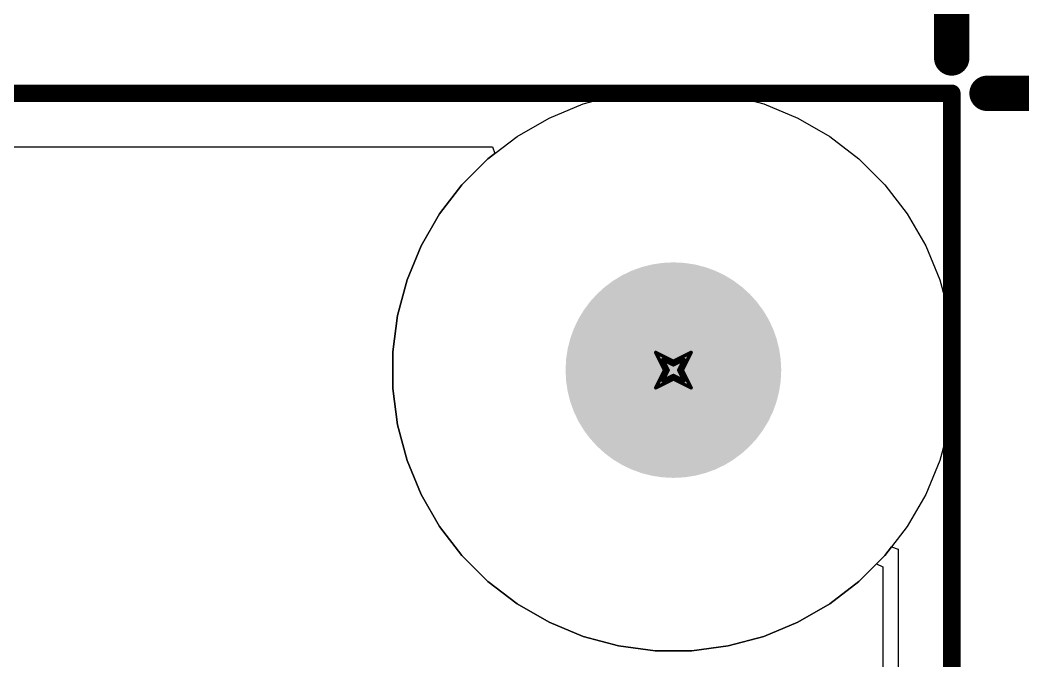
# Model space of a CAD drawing. Header units: inches. Extents: x -5 to 5328, y -4 to 5281.
# Drawn here: x 132.59 to 147, y 97.84 to 107.05 of the extents above; entities that cross this region are included whole.
import ezdxf

# ---------------------------------------------------------------- set-up
doc = ezdxf.new("R2010")
doc.units = ezdxf.units.IN
for name, color, linetype in [('Board Outline', 216, 'Continuous'), ('Bottom Layer', 5, 'Continuous'), ('Bottom Solder', 6, 'Continuous'), ('Dimensions', 6, 'Continuous'), ('Drill Drawing', 1, 'Continuous'), ('Layer 1', 16, 'Continuous'), ('Layer 2', 76, 'Continuous'), ('Multi-Layer', 9, 'Continuous'), ('Pad Holes', 156, 'Continuous'), ('Top Layer', 1, 'Continuous'), ('Top Solder', 216, 'Continuous')]:
    doc.layers.add(name, color=color, linetype=linetype)

msp = doc.modelspace()

# ---------------------------------------------------------------- hatches: boundary and pattern name
at = {"layer": 'Bottom Solder'}
h = msp.add_hatch(color=6, dxfattribs=at)
edge = h.paths.add_edge_path()
edge.add_arc((141.981, 102.019), 0.102, 0, 360)
at = {"layer": 'Pad Holes'}
h = msp.add_hatch(color=7, dxfattribs=at)
edge = h.paths.add_edge_path()
edge.add_arc((141.981, 102.019), 1.55, 0, 360)
at = {"layer": 'Top Solder'}
h = msp.add_hatch(color=216, dxfattribs=at)
edge = h.paths.add_edge_path()
edge.add_arc((141.981, 102.019), 0.102, 0, 360)

# ---------------------------------------------------------------- linework, layer by layer
at = {"layer": 'Board Outline'}
for points in [[(-4.019, 106, 0.254, 0.254, 0), (145.981, 106, 0.254, 0.254, 0)], [(145.981, -4, 0.254, 0.254, 0), (145.981, 106, 0.254, 0.254, 0)]]:
    msp.add_lwpolyline(points, format="xyseb", dxfattribs=at)
msp.add_lwpolyline([(145.918, 106, 0.127, 0.127, 1), (146.045, 106, 0.127, 0.127, 1)], format="xyseb", close=True, dxfattribs=at)
msp.add_lwpolyline([(145.918, 106, 0.127, 0.127, 1), (146.045, 106, 0.127, 0.127, 1)], format="xyseb", close=True, dxfattribs=at)
at = {"layer": 'Bottom Layer'}
for p, q in [((80.193, 105.231), (139.383, 105.231)), ((139.383, 105.231), (139.416, 105.135)), ((139.416, 105.135), (139.316, 105.058)), ((139.316, 105.058), (138.942, 104.684)), ((138.942, 104.684), (138.62, 104.265)), ((138.62, 104.265), (138.355, 103.807)), ((138.355, 103.807), (138.153, 103.318)), ((138.153, 103.318), (138.016, 102.807)), ((138.016, 102.807), (137.947, 102.283)), ((137.947, 102.283), (137.947, 101.754)), ((137.947, 101.754), (138.016, 101.23)), ((138.016, 101.23), (138.153, 100.719)), ((138.153, 100.719), (138.355, 100.23)), ((138.355, 100.23), (138.62, 99.772)), ((138.62, 99.772), (138.942, 99.353)), ((145.021, 99.353), (145.117, 99.477)), ((145.117, 99.477), (145.213, 99.445)), ((138.942, 99.353), (139.316, 98.979)), ((144.647, 98.979), (145.021, 99.353)), ((145.213, 99.445), (145.213, 67.59)), ((139.316, 98.979), (139.735, 98.657)), ((144.228, 98.657), (144.647, 98.979)), ((139.735, 98.657), (140.193, 98.393)), ((143.77, 98.393), (144.228, 98.657)), ((140.193, 98.393), (140.682, 98.19)), ((143.281, 98.19), (143.77, 98.393)), ((140.682, 98.19), (141.193, 98.053)), ((142.77, 98.053), (143.281, 98.19)), ((141.193, 98.053), (141.717, 97.984)), ((142.246, 97.984), (142.77, 98.053)), ((141.717, 97.984), (142.246, 97.984))]:
    msp.add_line(p, q, dxfattribs=at)
at = {"layer": 'Dimensions'}
for points in [[(145.981, 106.508, 0.508, 0.508, 0), (145.981, 118.609, 0.508, 0.508, 0)], [(146.489, 106, 0.508, 0.508, 0), (160.713, 106, 0.508, 0.508, 0)]]:
    msp.add_lwpolyline(points, format="xyseb", dxfattribs=at)
for points in [[(145.854, 106.508, 0.254, 0.254, 1), (146.108, 106.508, 0.254, 0.254, 1)], [(146.362, 106, 0.254, 0.254, 1), (146.616, 106, 0.254, 0.254, 1)]]:
    msp.add_lwpolyline(points, format="xyseb", close=True, dxfattribs=at)
at = {"layer": 'Drill Drawing'}
for points in [[(141.727, 102.273, 0.0508, 0.0508, 0), (141.981, 102.146, 0.0508, 0.0508, 0)], [(141.727, 102.273, 0.0508, 0.0508, 0), (141.854, 102.019, 0.0508, 0.0508, 0)], [(141.981, 102.146, 0.0508, 0.0508, 0), (142.235, 102.273, 0.0508, 0.0508, 0)], [(142.108, 102.019, 0.0508, 0.0508, 0), (142.235, 102.273, 0.0508, 0.0508, 0)], [(141.829, 102.171, 0.0508, 0.0508, 0), (141.981, 102.095, 0.0508, 0.0508, 0)], [(141.829, 102.171, 0.0508, 0.0508, 0), (141.905, 102.019, 0.0508, 0.0508, 0)], [(141.981, 102.095, 0.0508, 0.0508, 0), (142.134, 102.171, 0.0508, 0.0508, 0)], [(142.058, 102.019, 0.0508, 0.0508, 0), (142.134, 102.171, 0.0508, 0.0508, 0)], [(141.727, 101.765, 0.0508, 0.0508, 0), (141.854, 102.019, 0.0508, 0.0508, 0)], [(141.727, 101.765, 0.0508, 0.0508, 0), (141.981, 101.892, 0.0508, 0.0508, 0)], [(141.829, 101.866, 0.0508, 0.0508, 0), (141.905, 102.019, 0.0508, 0.0508, 0)], [(141.829, 101.866, 0.0508, 0.0508, 0), (141.981, 101.942, 0.0508, 0.0508, 0)], [(141.981, 101.942, 0.0508, 0.0508, 0), (142.134, 101.866, 0.0508, 0.0508, 0)], [(141.981, 101.892, 0.0508, 0.0508, 0), (142.235, 101.765, 0.0508, 0.0508, 0)], [(142.058, 102.019, 0.0508, 0.0508, 0), (142.134, 101.866, 0.0508, 0.0508, 0)], [(142.108, 102.019, 0.0508, 0.0508, 0), (142.235, 101.765, 0.0508, 0.0508, 0)]]:
    msp.add_lwpolyline(points, format="xyseb", dxfattribs=at)
for points in [[(141.715, 102.273, 0.0254, 0.0254, 1), (141.74, 102.273, 0.0254, 0.0254, 1)], [(141.715, 102.273, 0.0254, 0.0254, 1), (141.74, 102.273, 0.0254, 0.0254, 1)], [(142.223, 102.273, 0.0254, 0.0254, 1), (142.248, 102.273, 0.0254, 0.0254, 1)], [(142.223, 102.273, 0.0254, 0.0254, 1), (142.248, 102.273, 0.0254, 0.0254, 1)], [(141.816, 102.171, 0.0254, 0.0254, 1), (141.842, 102.171, 0.0254, 0.0254, 1)], [(141.816, 102.171, 0.0254, 0.0254, 1), (141.842, 102.171, 0.0254, 0.0254, 1)], [(141.969, 102.146, 0.0254, 0.0254, 1), (141.994, 102.146, 0.0254, 0.0254, 1)], [(141.969, 102.146, 0.0254, 0.0254, 1), (141.994, 102.146, 0.0254, 0.0254, 1)], [(141.969, 102.095, 0.0254, 0.0254, 1), (141.994, 102.095, 0.0254, 0.0254, 1)], [(141.969, 102.095, 0.0254, 0.0254, 1), (141.994, 102.095, 0.0254, 0.0254, 1)], [(142.121, 102.171, 0.0254, 0.0254, 1), (142.146, 102.171, 0.0254, 0.0254, 1)], [(142.121, 102.171, 0.0254, 0.0254, 1), (142.146, 102.171, 0.0254, 0.0254, 1)], [(141.842, 102.019, 0.0254, 0.0254, 1), (141.867, 102.019, 0.0254, 0.0254, 1)], [(141.842, 102.019, 0.0254, 0.0254, 1), (141.867, 102.019, 0.0254, 0.0254, 1)], [(141.892, 102.019, 0.0254, 0.0254, 1), (141.918, 102.019, 0.0254, 0.0254, 1)], [(141.892, 102.019, 0.0254, 0.0254, 1), (141.918, 102.019, 0.0254, 0.0254, 1)], [(141.969, 101.942, 0.0254, 0.0254, 1), (141.994, 101.942, 0.0254, 0.0254, 1)], [(141.969, 101.942, 0.0254, 0.0254, 1), (141.994, 101.942, 0.0254, 0.0254, 1)], [(141.969, 101.892, 0.0254, 0.0254, 1), (141.994, 101.892, 0.0254, 0.0254, 1)], [(141.969, 101.892, 0.0254, 0.0254, 1), (141.994, 101.892, 0.0254, 0.0254, 1)], [(142.045, 102.019, 0.0254, 0.0254, 1), (142.07, 102.019, 0.0254, 0.0254, 1)], [(142.045, 102.019, 0.0254, 0.0254, 1), (142.07, 102.019, 0.0254, 0.0254, 1)], [(142.096, 102.019, 0.0254, 0.0254, 1), (142.121, 102.019, 0.0254, 0.0254, 1)], [(142.096, 102.019, 0.0254, 0.0254, 1), (142.121, 102.019, 0.0254, 0.0254, 1)], [(141.715, 101.765, 0.0254, 0.0254, 1), (141.74, 101.765, 0.0254, 0.0254, 1)], [(141.715, 101.765, 0.0254, 0.0254, 1), (141.74, 101.765, 0.0254, 0.0254, 1)], [(141.816, 101.866, 0.0254, 0.0254, 1), (141.842, 101.866, 0.0254, 0.0254, 1)], [(141.816, 101.866, 0.0254, 0.0254, 1), (141.842, 101.866, 0.0254, 0.0254, 1)], [(142.121, 101.866, 0.0254, 0.0254, 1), (142.146, 101.866, 0.0254, 0.0254, 1)], [(142.121, 101.866, 0.0254, 0.0254, 1), (142.146, 101.866, 0.0254, 0.0254, 1)], [(142.223, 101.765, 0.0254, 0.0254, 1), (142.248, 101.765, 0.0254, 0.0254, 1)], [(142.223, 101.765, 0.0254, 0.0254, 1), (142.248, 101.765, 0.0254, 0.0254, 1)]]:
    msp.add_lwpolyline(points, format="xyseb", close=True, dxfattribs=at)
at = {"layer": 'Layer 1'}
for p, q in [((80.193, 105.231), (139.383, 105.231)), ((139.383, 105.231), (139.416, 105.135)), ((139.416, 105.135), (139.316, 105.058)), ((139.316, 105.058), (138.942, 104.684)), ((138.942, 104.684), (138.62, 104.265)), ((138.62, 104.265), (138.355, 103.807)), ((138.355, 103.807), (138.153, 103.318)), ((138.153, 103.318), (138.016, 102.807)), ((138.016, 102.807), (137.947, 102.283)), ((137.947, 102.283), (137.947, 101.754)), ((137.947, 101.754), (138.016, 101.23)), ((138.016, 101.23), (138.153, 100.719)), ((138.153, 100.719), (138.355, 100.23)), ((138.355, 100.23), (138.62, 99.772)), ((138.62, 99.772), (138.942, 99.353)), ((145.021, 99.353), (145.117, 99.477)), ((145.117, 99.477), (145.213, 99.445)), ((138.942, 99.353), (139.316, 98.979)), ((144.647, 98.979), (145.021, 99.353)), ((145.213, 99.445), (145.213, 2.596)), ((139.316, 98.979), (139.735, 98.657)), ((144.228, 98.657), (144.647, 98.979)), ((139.735, 98.657), (140.193, 98.393)), ((143.77, 98.393), (144.228, 98.657)), ((140.193, 98.393), (140.682, 98.19)), ((143.281, 98.19), (143.77, 98.393)), ((140.682, 98.19), (141.193, 98.053)), ((142.77, 98.053), (143.281, 98.19)), ((141.193, 98.053), (141.717, 97.984)), ((142.246, 97.984), (142.77, 98.053)), ((141.717, 97.984), (142.246, 97.984))]:
    msp.add_line(p, q, dxfattribs=at)
at = {"layer": 'Layer 2'}
for p, q in [((107.493, 105.231), (139.383, 105.231)), ((139.383, 105.231), (139.416, 105.135)), ((139.416, 105.135), (139.316, 105.058)), ((139.316, 105.058), (138.942, 104.684)), ((138.942, 104.684), (138.62, 104.265)), ((138.62, 104.265), (138.355, 103.807)), ((138.355, 103.807), (138.153, 103.318)), ((138.153, 103.318), (138.016, 102.807)), ((138.016, 102.807), (137.947, 102.283)), ((137.947, 102.283), (137.947, 101.754)), ((137.947, 101.754), (138.016, 101.23)), ((138.016, 101.23), (138.153, 100.719)), ((138.153, 100.719), (138.355, 100.23)), ((138.355, 100.23), (138.62, 99.772)), ((138.62, 99.772), (138.942, 99.353)), ((145.021, 99.353), (145.117, 99.477)), ((145.117, 99.477), (145.213, 99.445)), ((138.942, 99.353), (139.316, 98.979)), ((144.647, 98.979), (145.021, 99.353)), ((145.213, 99.445), (145.213, 80.467)), ((139.316, 98.979), (139.735, 98.657)), ((144.228, 98.657), (144.647, 98.979)), ((139.735, 98.657), (140.193, 98.393)), ((143.77, 98.393), (144.228, 98.657)), ((140.193, 98.393), (140.682, 98.19)), ((143.281, 98.19), (143.77, 98.393)), ((140.682, 98.19), (141.193, 98.053)), ((142.77, 98.053), (143.281, 98.19)), ((141.193, 98.053), (141.717, 97.984)), ((142.246, 97.984), (142.77, 98.053)), ((141.717, 97.984), (142.246, 97.984))]:
    msp.add_line(p, q, dxfattribs=at)
at = {"layer": 'Multi-Layer'}
for p, q in [((140.682, 105.847), (141.193, 105.984)), ((141.193, 105.984), (141.717, 106.053)), ((141.717, 106.053), (141.981, 106.053)), ((141.981, 106.053), (142.246, 106.053)), ((142.246, 106.053), (142.77, 105.984)), ((142.77, 105.984), (143.281, 105.847)), ((140.193, 105.645), (140.682, 105.847)), ((143.281, 105.847), (143.77, 105.645)), ((139.735, 105.38), (140.193, 105.645)), ((143.77, 105.645), (144.228, 105.38)), ((139.316, 105.058), (139.735, 105.38)), ((144.228, 105.38), (144.647, 105.058)), ((138.942, 104.684), (139.316, 105.058)), ((144.647, 105.058), (145.021, 104.684)), ((138.62, 104.265), (138.942, 104.684)), ((145.021, 104.684), (145.343, 104.265)), ((138.355, 103.807), (138.62, 104.265)), ((145.343, 104.265), (145.607, 103.807)), ((138.153, 103.318), (138.355, 103.807)), ((145.607, 103.807), (145.81, 103.318)), ((138.016, 102.807), (138.153, 103.318)), ((145.81, 103.318), (145.947, 102.807)), ((137.947, 102.283), (138.016, 102.807)), ((145.947, 102.807), (146.016, 102.283)), ((137.947, 102.019), (137.947, 102.283)), ((146.016, 102.283), (146.016, 102.019)), ((137.947, 101.754), (137.947, 102.019)), ((146.016, 102.019), (146.016, 101.754)), ((138.016, 101.23), (137.947, 101.754)), ((146.016, 101.754), (145.947, 101.23)), ((138.153, 100.719), (138.016, 101.23)), ((145.947, 101.23), (145.81, 100.719)), ((138.355, 100.23), (138.153, 100.719)), ((145.81, 100.719), (145.607, 100.23)), ((138.62, 99.772), (138.355, 100.23)), ((145.607, 100.23), (145.343, 99.772)), ((138.942, 99.353), (138.62, 99.772)), ((145.343, 99.772), (145.021, 99.353)), ((139.316, 98.979), (138.942, 99.353)), ((145.021, 99.353), (144.647, 98.979)), ((139.735, 98.657), (139.316, 98.979)), ((144.647, 98.979), (144.228, 98.657)), ((140.193, 98.393), (139.735, 98.657)), ((144.228, 98.657), (143.77, 98.393)), ((140.682, 98.19), (140.193, 98.393)), ((143.77, 98.393), (143.281, 98.19)), ((141.193, 98.053), (140.682, 98.19)), ((143.281, 98.19), (142.77, 98.053)), ((141.717, 97.984), (141.193, 98.053)), ((142.77, 98.053), (142.246, 97.984)), ((141.981, 97.984), (141.717, 97.984)), ((141.981, 97.984), (141.981, 97.984)), ((142.246, 97.984), (141.981, 97.984))]:
    msp.add_line(p, q, dxfattribs=at)
at = {"layer": 'Top Layer'}
for p, q in [((122.77, 105.231), (139.383, 105.231)), ((139.383, 105.231), (139.416, 105.135)), ((139.416, 105.135), (139.316, 105.058)), ((139.316, 105.058), (138.942, 104.684)), ((138.942, 104.684), (138.62, 104.265)), ((138.62, 104.265), (138.355, 103.807)), ((138.355, 103.807), (138.153, 103.318)), ((138.153, 103.318), (138.016, 102.807)), ((138.016, 102.807), (137.947, 102.283)), ((137.947, 102.283), (137.947, 101.754)), ((137.947, 101.754), (138.016, 101.23)), ((138.016, 101.23), (138.153, 100.719)), ((138.153, 100.719), (138.355, 100.23)), ((138.355, 100.23), (138.62, 99.772)), ((138.62, 99.772), (138.942, 99.353)), ((138.942, 99.353), (139.316, 98.979)), ((144.647, 98.979), (144.899, 99.231)), ((144.899, 99.231), (144.993, 99.192)), ((144.993, 99.192), (144.993, 88.427)), ((139.316, 98.979), (139.735, 98.657)), ((144.228, 98.657), (144.647, 98.979)), ((139.735, 98.657), (140.193, 98.393)), ((143.77, 98.393), (144.228, 98.657)), ((140.193, 98.393), (140.682, 98.19)), ((143.281, 98.19), (143.77, 98.393)), ((140.682, 98.19), (141.193, 98.053)), ((142.77, 98.053), (143.281, 98.19)), ((141.193, 98.053), (141.717, 97.984)), ((142.246, 97.984), (142.77, 98.053)), ((141.717, 97.984), (142.246, 97.984))]:
    msp.add_line(p, q, dxfattribs=at)

doc.saveas('drawing.dxf')
